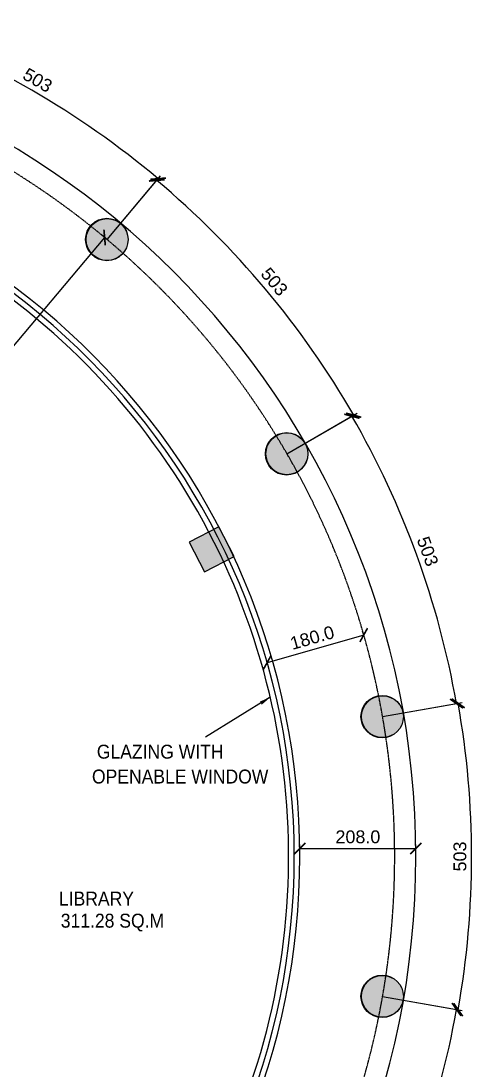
# Model space of a CAD drawing. Extents: x 53439 to 79867, y -144071 to -73305.
# Drawn here: x 71413 to 72228, y -125896 to -124017 of the extents above; entities that cross this region are included whole.
import ezdxf

# ---------------------------------------------------------------- set-up
doc = ezdxf.new("R2010")
doc.units = 0
doc.header["$LTSCALE"] = 0.1
doc.header["$MEASUREMENT"] = 0
doc.header["$PDMODE"] = 35
doc.header["$PDSIZE"] = -0.8
doc.linetypes.add('HIDDEN', pattern=[0.375, 0.25, -0.125])
doc.layers.get('DEFPOINTS').update_dxf_attribs({"linetype": 'CONTINUOUS'})
for name, color, linetype in [('COR_HA', 40, 'CONTINUOUS'), ('HAT', 253, 'CONTINUOUS'), ('LAYER4', 130, 'CONTINUOUS'), ('S_USS_RBM', 7, 'HIDDEN'), ('TEXT', 7, 'CONTINUOUS'), ('THIN_HA', 253, 'CONTINUOUS'), ('WALL', 6, 'CONTINUOUS'), ('WIN', 102, 'CONTINUOUS')]:
    doc.layers.add(name, color=color, linetype=linetype)
doc.styles.add('1MM', font='arial.ttf')
doc.styles.add('DUTCH', font='arial.ttf')
doc.dimstyles.new('KRI', dxfattribs={"dimtxt": 23, "dimasz": 20, "dimexe": 7, "dimexo": 0, "dimgap": 9, "dimtad": 1, "dimdec": 1, "dimzin": 1, "dimtxsty": '1MM', "dimblk": 'ARCHTICK', "dimcen": 0.5, "dimclrd": 252, "dimclre": 252, "dimclrt": 7, "dimaunit": 1, "dimadec": 8, "dimazin": 3, "dimtfac": 1, "dimtdec": 1, "dimtmove": 0, "dimatfit": 3})

# ---------------------------------------------------------------- blocks, each defined once
blk = doc.blocks.new('_ARCHTICK')
at = {"layer": 'WALL', "color": 0, "const_width": 0.15}
blk.add_lwpolyline([(-0.5, -0.5), (0.5, 0.5)], dxfattribs=at)
blk = doc.blocks.new('*D18')
at = {"layer": 'DEFPOINTS', "color": 0, "linetype": 'CONTINUOUS', "ltscale": 0.1}
for p in [(71133.2, -124157.8, 0), (71510.7, -124189.3), (71567.1, -124408.3, 0), (70639.9, -125513.3, 0)]:
    blk.add_point(p, dxfattribs=at)
at = {"layer": 'LAYER4', "color": 252, "linetype": 'CONTINUOUS', "ltscale": 0.1}
for p, q in [((71133.2, -124157.8), (71184.2, -124017.6)), ((71567.1, -124408.3), (71663, -124294))]:
    blk.add_line(p, q, dxfattribs=at)
blk.add_arc((70639.9, -125513.3), 1584.7, 50, 70, dxfattribs=at)
at = {"layer": 'LAYER4', "color": 252, "linetype": 'CONTINUOUS', "ltscale": 0.1, "xscale": 20, "yscale": 20, "zscale": 20}
for p, rotation in [((71181.9, -124024.2), 160.0000000000032), ((71658.5, -124299.3), 319.9999999999937)]:
    blk.add_blockref('_ARCHTICK', p, dxfattribs=dict(at, rotation=rotation))
at = {"layer": 'LAYER4', "color": 7, "linetype": 'CONTINUOUS', "ltscale": 0.1, "insert": (71442.6, -124122.9), "char_height": 23, "attachment_point": 5, "rotation": 330, "style": '1MM'}
blk.add_mtext('503', dxfattribs=at)
blk = doc.blocks.new('*D19')
at = {"layer": 'DEFPOINTS', "color": 0, "linetype": 'CONTINUOUS', "ltscale": 0.1}
for p in [(71567.1, -124408.3, 0), (71907.8, -124569.3), (71889.1, -124792, 0), (70639.9, -125513.3, 0)]:
    blk.add_point(p, dxfattribs=at)
at = {"layer": 'LAYER4', "color": 252, "linetype": 'CONTINUOUS', "ltscale": 0.1}
for p, q in [((71567.1, -124408.3), (71660.5, -124297)), ((71889.1, -124792), (72014.9, -124719.4))]:
    blk.add_line(p, q, dxfattribs=at)
blk.add_arc((70639.9, -125513.3), 1580.8, 30, 50, dxfattribs=at)
at = {"layer": 'LAYER4', "color": 252, "linetype": 'CONTINUOUS', "ltscale": 0.1, "xscale": 20, "yscale": 20, "zscale": 20}
for p, rotation in [((71656, -124302.3), 139.9999999999638), ((72008.8, -124722.9), 300.0000000000132)]:
    blk.add_blockref('_ARCHTICK', p, dxfattribs=dict(at, rotation=rotation))
at = {"layer": 'LAYER4', "color": 7, "linetype": 'CONTINUOUS', "ltscale": 0.1, "insert": (71866.7, -124483.8), "char_height": 23, "attachment_point": 5, "rotation": 310, "style": '1MM'}
blk.add_mtext('503', dxfattribs=at)
blk = doc.blocks.new('*D20')
at = {"layer": 'DEFPOINTS', "color": 0, "linetype": 'CONTINUOUS', "ltscale": 0.1}
for p in [(70639.9, -125513.3, 0), (71567.1, -126618.3, 0), (71133.2, -126868.8, 0), (71351.1, -126929.4)]:
    blk.add_point(p, dxfattribs=at)
at = {"layer": 'LAYER4', "color": 252, "linetype": 'CONTINUOUS', "ltscale": 0.1}
for p, q in [((71567.1, -126618.3), (71663, -126732.6)), ((71133.2, -126868.8), (71184.2, -127009))]:
    blk.add_line(p, q, dxfattribs=at)
blk.add_arc((70639.9, -125513.3), 1584.7, 290, 310, dxfattribs=at)
at = {"layer": 'LAYER4', "color": 252, "linetype": 'CONTINUOUS', "ltscale": 0.1, "xscale": 20, "yscale": 20, "zscale": 20}
for p, rotation in [((71658.5, -126727.2), 40.00000000000465), ((71181.9, -127002.4), 199.9999999999962)]:
    blk.add_blockref('_ARCHTICK', p, dxfattribs=dict(at, rotation=rotation))
at = {"layer": 'LAYER4', "color": 7, "linetype": 'CONTINUOUS', "ltscale": 0.1, "insert": (71421.8, -126867.7), "char_height": 23, "attachment_point": 5, "rotation": 30, "style": '1MM'}
blk.add_mtext('503', dxfattribs=at)
blk = doc.blocks.new('*D21')
at = {"layer": 'DEFPOINTS', "color": 0, "linetype": 'CONTINUOUS', "ltscale": 0.1}
for p in [(71889.1, -124792), (72150.8, -125060.9), (72060.4, -125262.8), (70639.9, -125513.3)]:
    blk.add_point(p, dxfattribs=at)
at = {"layer": 'LAYER4', "color": 252, "linetype": 'CONTINUOUS', "ltscale": 0.1}
for p, q in [((71889.1, -124792), (72011.8, -124721.2)), ((72060.4, -125262.8), (72200, -125238.2))]:
    blk.add_line(p, q, dxfattribs=at)
blk.add_arc((70639.9, -125513.3), 1577.2, 10, 30, dxfattribs=at)
at = {"layer": 'LAYER4', "color": 252, "linetype": 'CONTINUOUS', "ltscale": 0.1, "xscale": 20, "yscale": 20, "zscale": 20}
for p, rotation in [((72005.7, -124724.7), 119.9999999999592), ((72193.1, -125239.4), 280.0000000000551)]:
    blk.add_blockref('_ARCHTICK', p, dxfattribs=dict(at, rotation=rotation))
at = {"layer": 'LAYER4', "color": 7, "linetype": 'CONTINUOUS', "ltscale": 0.1, "insert": (72141.4, -124966.8), "char_height": 23, "attachment_point": 5, "rotation": 290, "style": '1MM'}
blk.add_mtext('503', dxfattribs=at)
blk = doc.blocks.new('*D22')
at = {"layer": 'DEFPOINTS', "color": 0, "linetype": 'CONTINUOUS', "ltscale": 0.1}
for p in [(71568.6, -124409.5, 0), (71000.9, -125072.1), (71006.8, -125077.1)]:
    blk.add_point(p, dxfattribs=at)
at = {"layer": 'LAYER4', "color": 252, "linetype": 'CONTINUOUS', "ltscale": 0.1}
for p, q in [((71568.6, -124409.5), (71557.3, -124400)), ((71562.6, -124404.5), (71000.9, -125072.1)), ((71006.8, -125077.1), (70995.5, -125067.6))]:
    blk.add_line(p, q, dxfattribs=at)
at = {"layer": 'LAYER4', "color": 252, "linetype": 'CONTINUOUS', "ltscale": 0.1, "xscale": 20, "yscale": 20, "zscale": 20}
for p, rotation in [((71562.6, -124404.5), 49.92149634210417), ((71000.9, -125072.1), 229.9214963421041)]:
    blk.add_blockref('_ARCHTICK', p, dxfattribs=dict(at, rotation=rotation))
at = {"layer": 'LAYER4', "color": 7, "linetype": 'CONTINUOUS', "ltscale": 0.1, "insert": (71265.9, -124725), "char_height": 23, "attachment_point": 5, "rotation": 49.9215, "style": '1MM'}
blk.add_mtext('872.5', dxfattribs=at)
blk = doc.blocks.new('*D24')
at = {"layer": 'DEFPOINTS', "color": 0, "linetype": 'CONTINUOUS', "ltscale": 0.1}
for p in [(70639.9, -125513.3, 0), (71889.1, -126234.5, 0), (71789.7, -126598.1), (71567.1, -126618.3, 0)]:
    blk.add_point(p, dxfattribs=at)
at = {"layer": 'LAYER4', "color": 252, "linetype": 'CONTINUOUS', "ltscale": 0.1}
for p, q in [((71889.1, -126234.5), (72014.9, -126307.2)), ((71567.1, -126618.3), (71660.5, -126729.6))]:
    blk.add_line(p, q, dxfattribs=at)
blk.add_arc((70639.9, -125513.3), 1580.8, 310, 330, dxfattribs=at)
at = {"layer": 'LAYER4', "color": 252, "linetype": 'CONTINUOUS', "ltscale": 0.1, "xscale": 20, "yscale": 20, "zscale": 20}
for p, rotation in [((72008.8, -126303.7), 59.99999999998316), ((71656, -126724.2), 220.0000000000323)]:
    blk.add_blockref('_ARCHTICK', p, dxfattribs=dict(at, rotation=rotation))
at = {"layer": 'LAYER4', "color": 7, "linetype": 'CONTINUOUS', "ltscale": 0.1, "insert": (71834.9, -126516), "char_height": 23, "attachment_point": 5, "rotation": 50, "style": '1MM'}
blk.add_mtext('503', dxfattribs=at)
blk = doc.blocks.new('*D25')
at = {"layer": 'DEFPOINTS', "color": 0, "linetype": 'CONTINUOUS', "ltscale": 0.1}
for p in [(70639.9, -125513.3), (72060.4, -125763.8), (72088.1, -126138), (71889.1, -126234.5)]:
    blk.add_point(p, dxfattribs=at)
at = {"layer": 'LAYER4', "color": 252, "linetype": 'CONTINUOUS', "ltscale": 0.1}
for p, q in [((72060.4, -125763.8), (72200, -125788.4)), ((71889.1, -126234.5), (72011.8, -126305.4))]:
    blk.add_line(p, q, dxfattribs=at)
blk.add_arc((70639.9, -125513.3), 1577.2, 330, 350, dxfattribs=at)
at = {"layer": 'LAYER4', "color": 252, "linetype": 'CONTINUOUS', "ltscale": 0.1, "xscale": 20, "yscale": 20, "zscale": 20}
for p, rotation in [((72193.1, -125787.2), 79.99999999994697), ((72005.7, -126301.9), 240.0000000000414)]:
    blk.add_blockref('_ARCHTICK', p, dxfattribs=dict(at, rotation=rotation))
at = {"layer": 'LAYER4', "color": 7, "linetype": 'CONTINUOUS', "ltscale": 0.1, "insert": (72102.4, -126045.6), "char_height": 23, "attachment_point": 5, "rotation": 70, "style": '1MM'}
blk.add_mtext('503', dxfattribs=at)
blk = doc.blocks.new('*D26')
at = {"layer": 'DEFPOINTS', "color": 0, "linetype": 'CONTINUOUS', "ltscale": 0.1}
for p in [(72060.4, -125262.8), (70639.9, -125513.3), (72217.4, -125605.2), (72060.4, -125763.8)]:
    blk.add_point(p, dxfattribs=at)
at = {"layer": 'LAYER4', "color": 252, "linetype": 'CONTINUOUS', "ltscale": 0.1}
for p, q in [((72060.4, -125262.8), (72203, -125237.7)), ((72060.4, -125763.8), (72203, -125788.9))]:
    blk.add_line(p, q, dxfattribs=at)
blk.add_arc((70639.9, -125513.3), 1580.2, 350, 10, dxfattribs=at)
at = {"layer": 'LAYER4', "color": 252, "linetype": 'CONTINUOUS', "ltscale": 0.1, "xscale": 20, "yscale": 20, "zscale": 20}
for p, rotation in [((72196.1, -125238.9), 100.0000000000019), ((72196.1, -125787.7), 259.9999999999997)]:
    blk.add_blockref('_ARCHTICK', p, dxfattribs=dict(at, rotation=rotation))
at = {"layer": 'LAYER4', "color": 7, "linetype": 'CONTINUOUS', "ltscale": 0.1, "insert": (72199.3, -125513.3), "char_height": 23, "attachment_point": 5, "rotation": 90, "style": '1MM'}
blk.add_mtext('503', dxfattribs=at)
blk = doc.blocks.new('*D113')
at = {"layer": 'DEFPOINTS', "color": 0, "linetype": 'CONTINUOUS', "ltscale": 0.1}
for p in [(72026.8, -125116.7, 0), (71853.7, -125166.2, 0), (71853.7, -125166.2)]:
    blk.add_point(p, dxfattribs=at)
at = {"layer": 'LAYER4', "color": 252, "linetype": 'CONTINUOUS', "ltscale": 0.1}
for p, q in [((72026.8, -125116.7), (72024.8, -125109.9)), ((72026.8, -125116.7), (71853.7, -125166.2)), ((71853.7, -125166.2), (71851.8, -125159.4))]:
    blk.add_line(p, q, dxfattribs=at)
at = {"layer": 'LAYER4', "color": 252, "linetype": 'CONTINUOUS', "ltscale": 0.1, "xscale": 20, "yscale": 20, "zscale": 20}
for p, rotation in [((72026.8, -125116.7), 15.95864467491344), ((71853.7, -125166.2), 195.9586446749134)]:
    blk.add_blockref('_ARCHTICK', p, dxfattribs=dict(at, rotation=rotation))
at = {"layer": 'LAYER4', "color": 7, "linetype": 'CONTINUOUS', "ltscale": 0.1, "insert": (71934.5, -125121.5), "char_height": 23, "attachment_point": 5, "rotation": 15.9586, "style": '1MM'}
blk.add_mtext('180.0', dxfattribs=at)
blk = doc.blocks.new('Y54Y')
at = {"layer": 'COR_HA', "linetype": 'CONTINUOUS', "ltscale": 0.1}
blk.add_hatch(color=1, dxfattribs=at).paths.add_polyline_path([(-4795.471, -1150.953), (-4796.071, -1150.953), (-4796.071, -1151.553), (-4795.471, -1151.553)])
at = {"layer": 'COR_HA', "color": 1, "linetype": 'CONTINUOUS', "ltscale": 0.1}
for p, q in [((-4796.071, -1150.953), (-4795.471, -1150.953)), ((-4796.071, -1151.553), (-4796.071, -1150.953)), ((-4795.471, -1150.953), (-4795.471, -1151.553)), ((-4795.471, -1151.553), (-4796.071, -1151.553))]:
    blk.add_line(p, q, dxfattribs=at)
blk = doc.blocks.new('YTJ')
at = {"layer": 'THIN_HA', "color": 1, "linetype": 'CONTINUOUS', "xscale": -1, "rotation": 117.6524561736203}
blk.add_blockref('Y54Y', (-3589.281, -5927.84, 0), dxfattribs=at)
blk = doc.blocks.new('*D96')
at = {"layer": 'DEFPOINTS', "color": 0, "linetype": 'CONTINUOUS', "ltscale": 0.1}
for p in [(72120.4, -125498.9), (71912.4, -125513.3, 0), (72120.4, -125513.3, -0.4)]:
    blk.add_point(p, dxfattribs=at)
at = {"layer": 'WIN', "color": 252, "linetype": 'CONTINUOUS', "ltscale": 0.1}
for p, q in [((71912.4, -125513.3), (71912.4, -125491.9)), ((71912.4, -125498.9), (72120.4, -125498.9)), ((72120.4, -125513.3), (72120.4, -125491.9))]:
    blk.add_line(p, q, dxfattribs=at)
at = {"layer": 'WIN', "color": 252, "linetype": 'CONTINUOUS', "ltscale": 0.1, "xscale": 20, "yscale": 20, "zscale": 20}
for p, rotation in [((71912.4, -125498.9), 180.0011409884608), ((72120.4, -125498.9), 0.0011409884608155)]:
    blk.add_blockref('_ARCHTICK', p, dxfattribs=dict(at, rotation=rotation))
at = {"layer": 'WIN', "color": 7, "linetype": 'CONTINUOUS', "ltscale": 0.1, "insert": (72016.4, -125478.2), "char_height": 23, "attachment_point": 5, "rotation": 0.0011, "style": '1MM'}
blk.add_mtext('208.0', dxfattribs=at)

msp = doc.modelspace()

# ---------------------------------------------------------------- hatches: boundary and pattern name
at = {"layer": 'LAYER4', "linetype": 'CONTINUOUS', "ltscale": 0.1}
h = msp.add_hatch(color=7, dxfattribs=at)
edge = h.paths.add_edge_path()
edge.add_arc((71567.08, -124408.26), 37.5, 0, 360)
h = msp.add_hatch(color=7, dxfattribs=at)
edge = h.paths.add_edge_path()
edge.add_arc((71889.1, -124792.03), 37.5, 0, 360)
h = msp.add_hatch(color=7, dxfattribs=at)
edge = h.paths.add_edge_path()
edge.add_arc((72060.44, -125262.79), 37.5, 0, 360)
h = msp.add_hatch(color=7, dxfattribs=at)
edge = h.paths.add_edge_path()
edge.add_arc((72060.44, -125763.77), 37.5, 0, 360)
at = {"layer": 'THIN_HA', "linetype": 'CONTINUOUS', "ltscale": 0.1}
h = msp.add_hatch(color=2, dxfattribs=at)
edge = h.paths.add_edge_path()
edge.add_arc((71566.58, -124408.26), 38, 0, 360)
h = msp.add_hatch(color=2, dxfattribs=at)
edge = h.paths.add_edge_path()
edge.add_arc((71888.6, -124792.03), 38, 0, 360)
h = msp.add_hatch(color=2, dxfattribs=at)
edge = h.paths.add_edge_path()
edge.add_arc((72059.94, -125262.79), 38, 0, 360)
h = msp.add_hatch(color=2, dxfattribs=at)
edge = h.paths.add_edge_path()
edge.add_arc((72059.94, -125763.77), 38, 0, 360)

# ---------------------------------------------------------------- linework, layer by layer
at = {"layer": 'LAYER4', "color": 7, "linetype": 'CONTINUOUS', "ltscale": 0.1}
for centre in [(71567.08, -124408.26, 0), (71889.1, -124792.03, 0), (72060.44, -125262.79, 0), (72060.44, -125763.77, 0)]:
    msp.add_circle(centre, 37.5, dxfattribs=at)
at = {"layer": 'LAYER4', "color": 1, "linetype": 'HIDDEN', "ltscale": 35}
msp.add_arc((70639.86, -125513.28, 0), 1442.5, 271.48751, 90, dxfattribs=at)
at = {"layer": 'S_USS_RBM', "linetype": 'CONTINUOUS'}
msp.add_arc((70639.86, -125513.28, -0.38), 1480.5, 270.00004, 89.99996, dxfattribs=at)
at = {"layer": 'THIN_HA', "color": 2, "linetype": 'CONTINUOUS', "ltscale": 0.1}
for centre in [(71566.58, -124408.26, 0), (71888.6, -124792.03, 0), (72059.94, -125262.79, 0), (72059.94, -125763.77, 0)]:
    msp.add_circle(centre, 38, dxfattribs=at)
at = {"layer": 'WIN'}
for radius, start, end in [(1272.5, 270.45027, 89.54973), (1252.5, 269.54254, 89.54617), (1262.5, 270.45383, 89.54617)]:
    msp.add_arc((70639.86, -125513.28, 0), radius, start, end, dxfattribs=at)

# ---------------------------------------------------------------- block references
at = {"layer": 'THIN_HA', "color": 2, "linetype": 'CONTINUOUS', "xscale": 100, "yscale": 100, "zscale": 100}
msp.add_blockref('YTJ', (551282.03, -10408.87), dxfattribs=at)

# ---------------------------------------------------------------- texts
at = {"layer": 'TEXT', "style": 'DUTCH', "width": 0.9}
for s, p in [(' GLAZING WITH', (71539.92, -125338.06)), ('OPENABLE WINDOW', (71539.92, -125382.57)), ('LIBRARY', (71480.75, -125601.19, 0)), ('311.28 SQ.M', (71484.03, -125640.75, 0))]:
    msp.add_text(s, height=25, dxfattribs=at).set_placement(p)

# ---------------------------------------------------------------- dimensions: what is measured, and where the dimension line sits
at = {"layer": 'LAYER4', "color": 120, "linetype": 'CONTINUOUS', "ltscale": 0.1}
for base, p1, p2, picture, middle in [((71510.66, -124189.29, 0), (71567.08, -124408.26, 0), (71133.22, -124157.78, 0), '*D18', (71442.58, -124122.93, 0)), ((71907.83, -124569.31, 0), (71889.1, -124792.03, 0), (71567.08, -124408.26, 0), '*D19', (71866.7, -124483.84, 0)), ((72150.78, -125060.94, 0), (72060.44, -125262.79, 0), (71889.1, -124792.03, 0), '*D21', (72141.43, -124966.76, 0)), ((72217.39, -125605.16, 0), (72060.44, -125763.77, 0), (72060.44, -125262.79, 0), '*D26', (72199.32, -125513.28, 0)), ((71351.06, -126929.41, 0), (71567.08, -126618.3, 0), (71133.22, -126868.79, 0), '*D20', (71421.83, -126867.69, 0)), ((71789.67, -126598.08, 0), (71889.1, -126234.53, 0), (71567.08, -126618.3, 0), '*D24', (71834.91, -126516.05, 0)), ((72088.05, -126137.97, 0), (72060.44, -125763.77, 0), (71889.1, -126234.53, 0), '*D25', (72102.43, -126045.61, 0))]:
    dim = msp.add_angular_dim_3p(base=base, center=(70639.86, -125513.28, 0), p1=p1, p2=p2, text='503', dimstyle='KRI', dxfattribs=at)
    dim.commit()
    dim.dimension.update_dxf_attribs({"geometry": picture, "text_midpoint": middle})
for p1, p2, distance, picture, middle in [((71568.59, -124409.53, 0), (71006.84, -125077.14, 0), -7.78, '*D22', (71265.89, -124724.97, 0)), ((72026.76, -125116.68, 0), (71853.7, -125166.17, 0), 0, '*D113', (71934.53, -125121.48))]:
    dim = msp.add_aligned_dim(p1=p1, p2=p2, distance=distance, dimstyle='KRI', dxfattribs=at)
    dim.commit()
    dim.dimension.update_dxf_attribs({"geometry": picture, "text_midpoint": middle})
at = {"layer": 'WIN', "color": 1, "linetype": 'CONTINUOUS', "ltscale": 0.1}
dim = msp.add_aligned_dim(p1=(71912.36, -125513.28, 0), p2=(72120.36, -125513.28, -0.38), distance=14.38, dimstyle='KRI', dxfattribs=at)
dim.commit()
dim.dimension.update_dxf_attribs({"geometry": '*D96', "text_midpoint": (72016.36, -125478.16)})

# ---------------------------------------------------------------- leaders
at = {"layer": 'HAT', "color": 5, "linetype": 'CONTINUOUS', "ltscale": 0.1}
msp.add_leader([(71859.47, -125228.16, 0), (71743.42, -125299.37, 0)], dimstyle='KRI', override={"dimgap": 9, "dimtad": 0, "dimfxl": 0}, dxfattribs=at)

doc.saveas('drawing.dxf')
